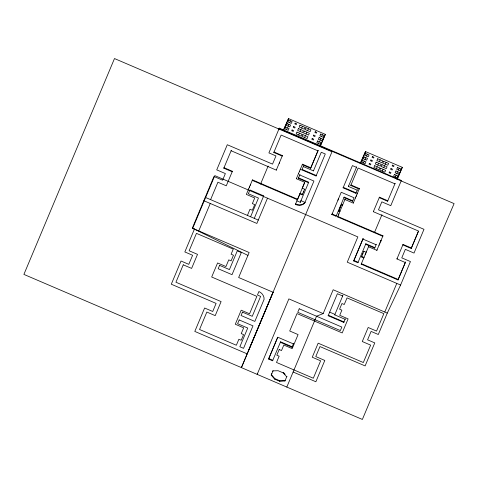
<?xml version="1.0" encoding="UTF-8"?>
<svg xmlns="http://www.w3.org/2000/svg" width="478" height="478" viewBox="0 0 478 478"><rect width="100%" height="100%" fill="white"/><g stroke="black" fill="none" stroke-linecap="round" stroke-linejoin="round"><path stroke-width="0.72" d="M273.093 292.267L241.414 367.612L331.995 151.759L114.487 58.555L23.9 274.408L362.372 419.445L403.982 320.284L454.1 203.61L279.098 128.624L268.911 152.894L275.967 155.918L272.526 164.121L227.283 144.738L216.737 169.869L225.371 173.568L222.587 180.2L213.953 176.501L192.317 228.149L249.14 252.515L238.653 277.509L273.093 292.267L248.572 350.488M247.927 255.407L192.688 228.323L214.807 175.611L357.861 236.915L347.255 262.177L400.594 285.031L410.441 261.574L401.771 257.863L405.344 249.349L414.014 253.065L423.98 229.321L378.492 209.83L381.838 201.847L390.771 205.677L401.371 180.457L279.307 128.146L279.098 128.624M210.601 199.637L217.908 182.22L226.273 185.805L232.386 171.285L224.021 167.7L223.806 168.172L232.171 171.757L232.386 171.285M223.806 168.172L231.328 150.283L231.113 150.755L276.29 170.12L276.499 169.648M198.746 230.904L210.26 203.473M304.671 182.494L297.633 199.254L252.462 179.889L246.355 194.409L254.72 197.994L252.366 203.604L254.708 204.608L252.336 210.254L249.994 209.25L247.413 215.411M278.74 129.496L279.307 128.146M297.633 199.254L297.424 199.726L260.612 183.952L268.14 166.057L267.925 166.535M273.816 152.488L274.031 152.016L282.396 155.601L282.181 156.073L273.816 152.488L281.13 135.071L317.936 150.845L318.151 150.373L310.628 168.262L302.263 164.677L302.472 164.205L310.837 167.79M283.753 129.986L288.533 118.592L325.339 134.366L320.565 145.76M250.597 216.779L258.455 198.059L248.333 193.721L249.916 189.957L263.713 195.872L254.278 218.356M276.29 170.12L282.396 155.601M279.242 163.374L279.684 162.323M267.483 198.185L256.877 223.447L203.795 200.7M304.6 189.21L302.257 188.207L304.731 182.309L296.366 178.724L302.472 164.205M298.332 178.342L298.541 177.87L308.716 182.232L308.501 182.704L298.332 178.342L299.957 174.5L299.742 174.972L313.932 181.054L304.773 202.875A7.576 6.339 24.2 0 1 295.422 204.381L297.107 200.396L296.898 200.868L300.274 202.314L300.483 201.841M301.869 169.905L302.084 169.433L316.269 175.51L316.06 175.988L301.869 169.905L303.5 166.063L303.285 166.535L313.46 170.891L313.67 170.419M297.424 199.726L300.1 193.381L302.443 194.385L302.622 193.954M310.628 168.262L317.936 150.845M299.885 193.859L302.227 194.863L304.617 189.204L304.402 189.676M300.274 202.314L308.716 182.232M313.46 170.891L321.27 152.273L325.291 153.994L316.06 175.988M268.57 359.056L268.785 358.572L272.801 360.304L272.585 360.776L268.57 359.056L277.748 337.193L293.373 343.891L293.588 343.419L291.956 347.261L280.347 342.29L280.562 341.812L292.172 346.789L291.956 347.261M268.785 358.572L277.67 337.402M331.905 214.497L332.12 214.025L336.303 215.817L336.088 216.289L331.905 214.497L341.232 192.27L354.019 197.749L352.543 201.262L343.945 197.575L344.154 197.103L352.758 200.79L352.543 201.262M343.102 187.83L343.312 187.352L356.098 192.831L355.883 193.303L343.102 187.83L352.423 165.609L356.439 167.33L356.654 166.858L348.426 186.432L357.191 190.184M337.934 200.246L338.496 198.896M272.591 360.765L280.562 341.812M336.088 216.289L344.154 197.103M338.932 210.637L340.037 211.109L339.822 211.581L338.723 211.109L341.519 204.476M271.199 375.099L271.414 374.627L274.826 378.63L279.845 380.781L285.145 380.512L284.936 380.984L279.636 381.253L274.611 379.102L271.199 375.099L273.034 370.773L272.819 371.245M337.582 216.928L337.797 216.456L382.968 235.815L382.759 236.287L337.582 216.928L345.104 199.033L344.889 199.511L353.26 203.096L353.469 202.618M350.786 185.464L351.001 184.986L359.366 188.571L359.151 189.049L350.786 185.464L358.094 168.041L394.906 183.815L395.121 183.343L387.598 201.232L379.233 197.647L379.442 197.175L387.807 200.76L387.598 201.232M360.723 162.956L365.503 151.568L402.309 167.342L397.529 178.73M355.883 193.303L357.407 189.712M353.26 203.096L359.366 188.571M284.936 380.984L286.914 376.3L286.704 376.772L283.155 372.858L278.136 370.707L272.968 370.886M286.806 387.066L316.538 316.221L323.17 313.592L333.172 289.758L387.276 313.12L378.301 334.504L371.107 331.421L367.582 339.822L374.776 342.905L365.12 365.915L319.967 346.568L315.773 356.57L324.807 360.442L315.862 381.755L293.128 372.009M328.159 315.731L337.396 293.731L342.648 295.984L342.863 295.512L334.725 314.865L345.098 319.304L345.307 318.832L343.79 322.423L328.159 315.731L328.374 315.253L343.999 321.951L343.79 322.423M418.441 231.25L411.415 248.004L403.05 244.419L402.835 244.891L411.2 248.476L418.513 231.053L373.336 211.694L379.442 197.175M353.69 260.958L363.089 238.594L353.69 260.958L357.873 262.751L358.088 262.273L353.905 260.48M357.873 262.751L365.849 243.78L374.883 247.652L374.668 248.13L365.634 244.258L365.849 243.78M361.458 256.913L361.673 256.441L364.015 257.445L363.8 257.917L361.458 256.913L363.86 251.225L363.644 251.697M397.995 279.941L405.517 262.052L397.995 279.941L361.189 264.167L368.711 246.278L368.496 246.75L376.861 250.335L377.076 249.863M374.668 248.13L376.311 244.258M376.861 250.335L382.968 235.815M380.488 241.91L381.038 240.589L380.542 241.683M405.308 262.524L396.937 258.939L403.05 244.419M384.76 312.044L396.782 283.4M252.462 179.889L252.247 180.361L260.618 183.946L260.827 183.48L260.618 183.946M250.167 185.321L250.382 184.849M249.319 187.346L249.534 186.868M248.47 189.366L248.685 188.894M283.436 129.926L288.533 118.592M286.531 129.604L287.344 127.781M288.079 126.15L288.897 124.334M289.638 122.685L290.457 120.862M263.468 196.464L263.677 195.992M300.118 131.474L300.931 129.657M301.678 128.074L302.49 126.258M298.678 134.999L299.497 133.177M306.034 133.995L306.852 132.179M307.593 130.596L308.412 128.773M304.6 137.515L305.412 135.698M300.178 169.636L300.393 169.164M298.481 173.681L298.696 173.209M299.33 171.662L299.545 171.184M296.366 178.724L296.581 178.252M318.468 143.508L319.28 141.685M320.015 140.054L320.834 138.238M321.575 136.589L322.393 134.766M320.248 145.7L325.339 134.366M302.257 188.207L302.466 187.734M295.422 204.381L295.631 203.903A7.576 6.339 24.2 0 0 304.988 202.403L304.773 202.875M303.399 192.066L303.614 191.594M302.227 194.863L302.443 194.385M300.758 201.154L300.973 200.682L304.988 202.403M257.385 373.898L257.176 374.37L288.873 298.893L323.17 313.592M348.426 186.432L348.635 185.954M341.304 204.954L341.65 204.16M340.061 207.918L340.27 207.446M338.723 211.109L339.075 210.296M360.107 163.572L365.503 151.568M342.756 204.632L342.541 205.104L341.441 204.632M338.394 215.124L338.992 213.786M363.441 162.95L364.26 161.134M364.995 159.503L365.813 157.68M366.554 156.031L367.367 154.215M271.641 374.059L271.851 373.587M357.072 194.008L357.281 193.53M355.375 198.053L355.584 197.581M356.086 196.464L356.588 195.353M274.611 379.102L274.826 378.63M283.155 372.858L283.37 372.386L285.145 374.34M279.636 381.253L279.845 380.781M377.823 165.053L378.636 163.237M379.383 161.654L380.195 159.837M376.383 168.573L377.202 166.756M383.738 167.575L384.557 165.752M385.298 164.175L386.116 162.353M382.304 171.094L383.117 169.278M373.336 211.694L373.545 211.222M329.467 312.612L329.683 312.14L334.941 314.393L334.725 314.865M395.27 176.956L396.089 175.139M396.818 173.502L397.636 171.686M398.377 170.037L399.196 168.22M361.655 256.447L361.87 255.975M362.659 254.057L362.868 253.585M396.919 179.346L402.309 167.342M381.701 215.279L381.916 214.807L374.394 232.702M366.381 251.798L366.172 252.27L363.83 251.267M365.21 254.774L365.813 253.442M361.189 264.167L361.398 263.695L398.21 279.469M380.673 241.247L380.888 240.775M378.976 245.292L379.191 244.82M379.825 243.266L380.04 242.794M396.937 258.939L397.152 258.467M411.2 248.476L411.415 248.004M400.594 285.031L387.276 313.12M192.688 228.323L194.444 229.058L184.837 251.942L192.604 255.27L188.792 264.346L181.031 261.018L171.297 284.213L216.104 303.411L212.722 311.477L204.62 308.005L194.797 331.421L247.15 353.857M362.88 239.066L376.096 244.73M205.211 197.33L258.293 220.077M332.001 214.676A7.493 6.274 24.2 0 1 332.12 214.025M183.247 264.818L175.934 282.235L221.111 301.594L215.22 315.641L206.849 312.056L199.541 329.479L236.353 345.253L238.869 339.255L241.211 340.258L243.577 334.612L241.235 333.608L243.661 327.83L235.296 324.245L241.193 310.198L249.558 313.783L256.865 296.366L211.688 277.007L217.586 262.96L225.951 266.545L228.753 259.871L231.095 260.874L233.467 255.228L231.119 254.224L233.264 249.128L196.452 233.354L189.145 250.771L197.51 254.356L191.612 268.403L183.247 264.818M219.593 265.362L218.177 268.732L232.033 274.671L241.306 252.575L237.291 250.854L229.428 269.58L219.593 265.362M239.179 319.937L237.602 323.702L247.724 328.039L239.866 346.759L243.547 348.337L252.982 325.853L239.179 319.937M242.46 312.128L241.043 315.504L254.846 321.413L264.065 299.449A8.359 6.997 24.2 0 0 258.921 291.508L257.445 295.022L260.612 296.378L252.247 316.322L242.46 312.128M279.194 349.549L276.822 355.196L279.14 356.188L276.511 362.449L313.317 378.229L320.624 360.812L312.259 357.227L318.157 343.18L363.334 362.539L370.641 345.122L362.276 341.537L368.174 327.49L376.539 331.075L383.846 313.652L347.04 297.884L344.25 304.516L341.949 303.53L339.577 309.176L341.884 310.162L339.727 315.301L348.092 318.886L342.2 332.933L297.023 313.574L289.71 330.991L298.081 334.576L292.183 348.623L283.818 345.038L281.506 350.541L279.194 349.549M299.21 308.794L297.734 312.307L340.366 330.579L341.842 327.066L299.21 308.794M285.671 127.064L284.858 128.887L288.204 130.321L289.017 128.498L285.671 127.064M287.224 123.617L286.406 125.433L289.752 126.867L290.57 125.051L287.224 123.617M288.784 120.145L287.965 121.968L291.311 123.402L292.13 121.579L288.784 120.145M292.1 129.98L291.741 130.781L293.247 131.426L293.606 130.625L292.1 129.98M293.647 126.545L293.283 127.345L294.795 127.99L295.153 127.19L293.647 126.545M295.177 123.133L294.818 123.933L296.324 124.579L296.689 123.778L295.177 123.133M298.421 128.582L297.609 130.398L302.628 132.549L303.44 130.733L298.421 128.582M299.981 125.182L299.168 126.999L304.187 129.15L305.006 127.333L299.981 125.182M296.987 132.101L296.169 133.924L301.188 136.075L302.006 134.252L296.987 132.101M304.343 131.103L303.524 132.92L308.543 135.071L309.362 133.254L304.343 131.103M305.902 127.698L305.084 129.52L310.103 131.671L310.921 129.849L305.902 127.698M302.903 134.623L302.09 136.439L307.109 138.59L307.922 136.774L302.903 134.623M312.176 138.542L311.817 139.343L313.323 139.988L313.682 139.188L312.176 138.542M313.717 135.113L313.359 135.913L314.865 136.559L315.223 135.758L313.717 135.113M315.253 131.701L314.894 132.496L316.4 133.141L316.759 132.346L315.253 131.701M317.607 140.968L316.795 142.791L320.14 144.225L320.953 142.402L317.607 140.968M319.161 137.521L318.342 139.337L321.688 140.771L322.507 138.955L319.161 137.521M320.72 134.049L319.901 135.871L323.248 137.306L324.066 135.483L320.72 134.049M362.587 160.417L361.768 162.233L365.114 163.667L365.933 161.851L362.587 160.417M364.14 156.963L363.322 158.786L366.668 160.22L367.486 158.397L364.14 156.963M365.694 153.498L364.881 155.314L368.227 156.748L369.04 154.932L365.694 153.498M369.363 163.416L369.004 164.217L370.51 164.862L370.868 164.062L369.363 163.416M370.904 159.987L370.546 160.787L372.051 161.433L372.41 160.632L370.904 159.987M372.44 156.569L372.081 157.37L373.587 158.015L373.945 157.214L372.44 156.569M376.126 162.161L375.314 163.978L380.333 166.129L381.145 164.312L376.126 162.161M377.686 158.762L376.873 160.578L381.892 162.729L382.711 160.913L377.686 158.762M374.692 165.681L373.874 167.497L378.893 169.648L379.711 167.832L374.692 165.681M382.047 164.677L381.229 166.499L386.248 168.65L387.066 166.828L382.047 164.677M383.607 161.277L382.788 163.1L387.807 165.251L388.626 163.428L383.607 161.277M380.608 168.202L379.795 170.019L384.814 172.17L385.627 170.353L380.608 168.202M389.439 171.984L389.08 172.785L390.586 173.43L390.944 172.63L389.439 171.984M390.98 168.549L390.622 169.349L392.127 169.995L392.486 169.194L390.98 168.549M392.516 165.137L392.157 165.938L393.663 166.583L394.021 165.782L392.516 165.137M394.416 174.422L393.597 176.239L396.943 177.673L397.762 175.856L394.416 174.422M395.963 170.969L395.145 172.785L398.491 174.219L399.309 172.403L395.963 170.969M397.523 167.503L396.704 169.32L400.05 170.754L400.869 168.937L397.523 167.503"/></g></svg>
